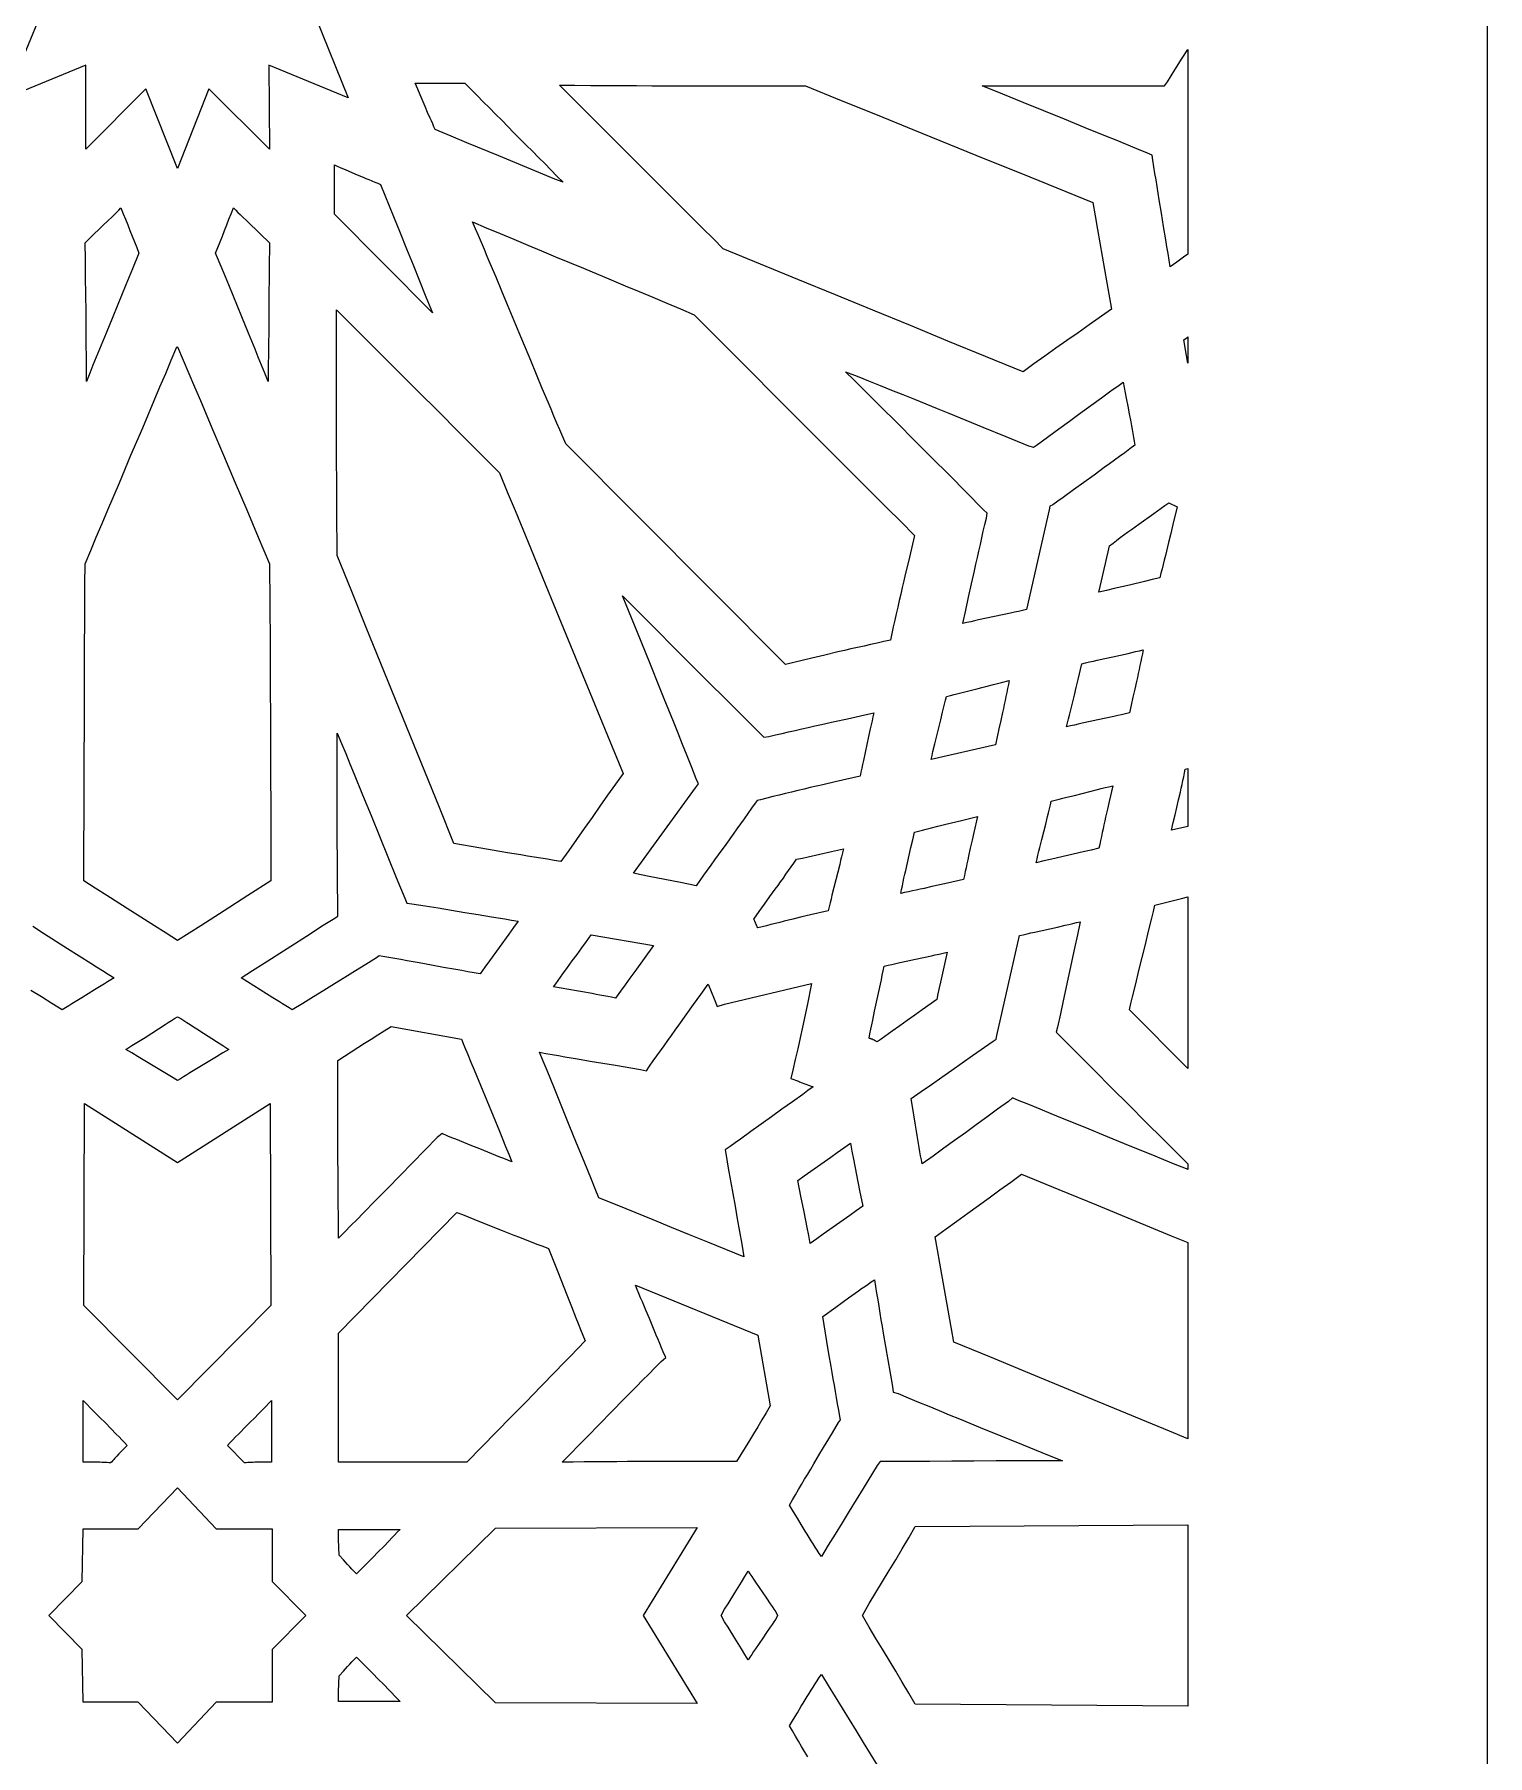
# Model space of a CAD drawing. Extents: x -500 to 500, y -1000 to 1000.
# Drawn here: x 257.6 to 500, y 258.3 to 545.5 of the extents above; entities that cross this region are included whole.
import ezdxf

# ---------------------------------------------------------------- set-up
doc = ezdxf.new("R2010")
doc.units = 0
doc.layers.add('LAYER_1', color=18, linetype='CONTINUOUS')

msp = doc.modelspace()

# ---------------------------------------------------------------- linework, layer by layer
at = {"layer": 'LAYER_1'}
for points in [[(-500, -1000), (500, -1000), (500, 1000), (-500, 1000)], [(450, 508.87), (449.27, 508.34), (448.17, 507.53), (447.05, 506.71), (446.87, 507.84), (446.7, 508.96), (446.52, 510.09), (446.34, 511.21), (445.97, 513.44), (445.61, 515.67), (445.24, 517.89), (444.88, 520.11), (444.7, 521.22), (444.52, 522.33), (444.34, 523.43), (444.17, 524.54), (444.05, 525.35), (443.25, 525.7), (441.52, 526.41), (439.79, 527.13), (438.06, 527.84), (436.34, 528.54), (432.88, 529.95), (429.44, 531.36), (422.56, 534.15), (419.13, 535.54), (415.71, 536.93), (446.13, 536.93), (446.59, 537.62), (447.21, 538.6), (447.84, 539.58), (449.08, 541.53), (450, 542.99)], [(330.44, 536.35), (331.45, 535.31), (332.48, 534.28), (333.5, 533.24), (334.52, 532.21), (335.55, 531.18), (337.6, 529.11), (339.65, 527.05), (340.68, 526.02), (341.7, 524.99), (342.72, 523.95), (343.74, 522.91), (344.76, 521.88), (345.78, 520.84), (344.44, 521.38), (343.1, 521.93), (341.76, 522.47), (340.42, 523.02), (337.75, 524.13), (335.08, 525.24), (329.76, 527.45), (327.11, 528.54), (324.46, 529.63), (324.25, 530.11), (324.04, 530.59), (323.83, 531.07), (323.62, 531.55), (323.2, 532.51), (322.79, 533.47), (321.97, 535.41), (321.55, 536.4), (321.12, 537.39), (329.42, 537.39)], [(347.77, 537.02), (350.34, 537.01), (352.9, 536.99), (355.47, 536.98), (358.03, 536.97), (360.59, 536.96), (363.15, 536.95), (365.71, 536.94), (370.83, 536.93), (375.95, 536.93), (386.22, 536.93), (392.18, 534.5), (398.16, 532.07), (404.15, 529.63), (410.14, 527.2), (416.13, 524.77), (422.14, 522.34), (434.14, 517.48), (434.53, 515.23), (434.92, 512.98), (435.7, 508.52), (436.48, 504.08), (437.26, 499.65), (433.54, 497.05), (431.69, 495.74), (429.84, 494.44), (427.99, 493.14), (426.16, 491.84), (424.33, 490.53), (423.42, 489.88), (422.51, 489.23), (409.98, 494.35), (403.72, 496.92), (397.46, 499.48), (391.21, 502.04), (384.97, 504.6), (378.73, 507.16), (372.51, 509.72), (370.8, 511.44), (369.09, 513.15), (365.68, 516.56), (362.27, 519.97), (358.85, 523.38), (355.44, 526.79), (352.03, 530.2), (348.62, 533.62), (346.91, 535.33), (345.2, 537.04)], [(308.12, 523.53), (308.59, 523.33), (309.55, 522.93), (311.46, 522.11), (312.42, 521.7), (312.91, 521.49), (313.4, 521.29), (313.88, 521.09), (314.37, 520.88), (314.87, 520.69), (315.36, 520.49), (317.52, 515.11), (318.6, 512.42), (319.68, 509.74), (320.76, 507.06), (321.84, 504.39), (322.92, 501.73), (324, 499.07), (307.64, 515.51), (307.64, 523.73)], [(272.43, 515.6), (272.8, 514.66), (273.17, 513.72), (273.54, 512.79), (273.91, 511.86), (274.28, 510.92), (274.66, 509.98), (275.04, 509.03), (273.95, 506.37), (272.86, 503.71), (270.66, 498.36), (269.56, 495.68), (268.46, 492.99), (267.91, 491.65), (267.37, 490.3), (266.82, 488.96), (266.28, 487.61), (266.28, 489.07), (266.28, 490.52), (266.27, 491.97), (266.26, 493.43), (266.25, 494.88), (266.24, 496.33), (266.23, 497.78), (266.21, 499.23), (266.18, 502.13), (266.14, 505.01), (266.1, 507.89), (266.05, 510.76), (267.59, 512.22), (268.34, 512.94), (269.09, 513.66), (269.83, 514.38), (270.57, 515.09), (270.94, 515.46), (271.31, 515.82), (271.68, 516.18), (272.04, 516.55)], [(291.19, 516.18), (291.56, 515.82), (291.93, 515.46), (292.29, 515.09), (293.03, 514.38), (293.78, 513.66), (294.52, 512.94), (295.28, 512.22), (296.81, 510.76), (296.79, 509.33), (296.78, 507.89), (296.76, 506.45), (296.75, 505.01), (296.72, 502.13), (296.7, 499.23), (296.68, 496.33), (296.65, 493.43), (296.64, 491.97), (296.62, 490.52), (296.6, 489.07), (296.58, 487.61), (296.04, 488.96), (295.5, 490.3), (294.95, 491.65), (294.41, 492.99), (293.31, 495.68), (292.21, 498.36), (290.01, 503.71), (288.91, 506.37), (287.83, 509.03), (288.21, 509.98), (288.59, 510.92), (288.96, 511.86), (289.33, 512.79), (289.69, 513.72), (290.06, 514.66), (290.44, 515.6), (290.82, 516.55)], [(332.98, 513.26), (335.28, 512.29), (337.59, 511.32), (339.9, 510.35), (342.21, 509.38), (344.53, 508.41), (349.18, 506.48), (353.82, 504.55), (356.14, 503.58), (358.46, 502.61), (360.77, 501.64), (363.07, 500.67), (365.37, 499.7), (367.67, 498.72), (376.83, 489.52), (381.41, 484.92), (386, 480.32), (390.59, 475.72), (395.19, 471.11), (397.5, 468.81), (399.8, 466.51), (402.11, 464.21), (404.42, 461.91), (403.9, 459.74), (403.39, 457.57), (402.87, 455.39), (402.62, 454.3), (402.36, 453.21), (402.11, 452.12), (401.86, 451.03), (401.61, 449.93), (401.36, 448.84), (401.11, 447.74), (400.87, 446.64), (400.63, 445.54), (400.39, 444.43), (399.29, 444.19), (398.19, 443.95), (397.09, 443.7), (396, 443.45), (394.91, 443.21), (393.81, 442.95), (392.72, 442.7), (391.63, 442.45), (389.45, 441.93), (387.26, 441.42), (382.88, 440.38), (346.24, 477.19), (345.74, 478.34), (345.25, 479.5), (344.76, 480.65), (344.27, 481.8), (343.78, 482.96), (343.29, 484.12), (342.32, 486.43), (341.35, 488.75), (340.39, 491.07), (338.46, 495.71), (336.54, 500.36), (335.57, 502.68), (334.61, 505), (333.64, 507.31), (333.15, 508.47), (332.66, 509.63), (332.17, 510.78), (331.68, 511.93), (331.18, 513.09), (330.69, 514.24)], [(309.69, 497.84), (311.4, 496.15), (313.1, 494.45), (314.8, 492.76), (318.19, 489.37), (321.58, 485.98), (324.98, 482.58), (328.37, 479.17), (335.18, 472.33), (336.47, 469.2), (337.77, 466.08), (339.06, 462.95), (340.35, 459.82), (342.92, 453.57), (345.49, 447.31), (350.64, 434.77), (353.21, 428.49), (355.8, 422.2), (354.51, 420.37), (353.21, 418.54), (351.91, 416.7), (350.62, 414.85), (349.32, 413.01), (348.03, 411.16), (346.73, 409.33), (345.43, 407.5), (344.31, 407.67), (343.19, 407.85), (342.07, 408.03), (340.96, 408.21), (339.84, 408.4), (338.73, 408.58), (337.62, 408.77), (336.5, 408.96), (334.28, 409.34), (332.05, 409.73), (327.58, 410.51), (325.15, 416.51), (322.72, 422.51), (320.28, 428.52), (317.84, 434.53), (315.4, 440.54), (312.96, 446.55), (310.53, 452.56), (308.1, 458.55), (308.08, 461.11), (308.07, 463.68), (308.05, 466.24), (308.04, 468.8), (308.03, 471.36), (308.02, 473.92), (308.01, 476.48), (308, 479.04), (308, 484.17), (307.99, 489.29), (307.99, 499.53)], [(450, 490.64), (449.78, 491.95), (449.35, 494.56), (449.89, 494.95), (450, 495.03)], [(282.43, 491.18), (283.37, 488.94), (284.32, 486.68), (285.28, 484.42), (287.21, 479.86), (289.15, 475.28), (291.1, 470.7), (293.03, 466.15), (293.99, 463.88), (294.94, 461.63), (295.88, 459.39), (296.81, 457.16), (296.9, 443.82), (296.94, 437.25), (296.97, 430.71), (296.99, 427.44), (297, 424.17), (297.01, 420.89), (297.02, 417.6), (297.03, 414.3), (297.04, 410.98), (297.04, 407.63), (297.04, 404.26), (293.19, 401.79), (289.27, 399.28), (285.35, 396.77), (281.49, 394.3), (279.57, 395.53), (277.62, 396.77), (273.66, 399.28), (269.7, 401.79), (267.74, 403.03), (265.82, 404.26), (265.84, 407.63), (265.86, 410.98), (265.88, 414.3), (265.89, 417.6), (265.92, 424.17), (265.94, 430.71), (265.96, 437.25), (265.98, 443.82), (266, 447.12), (266.01, 450.45), (266.03, 453.79), (266.05, 457.16), (266.99, 459.39), (267.93, 461.63), (268.88, 463.88), (269.84, 466.15), (271.77, 470.7), (273.71, 475.28), (275.66, 479.86), (277.59, 484.42), (278.55, 486.68), (279.5, 488.94), (280.44, 491.18), (281.38, 493.4), (281.49, 493.4)], [(394.82, 488.47), (396.74, 487.71), (398.66, 486.94), (400.57, 486.17), (402.48, 485.4), (404.39, 484.63), (406.3, 483.86), (408.21, 483.08), (410.11, 482.3), (412.02, 481.53), (415.82, 479.97), (419.63, 478.41), (423.43, 476.84), (424.24, 476.61), (424.93, 477.08), (428.47, 479.68), (430.25, 480.98), (432.03, 482.29), (433.81, 483.59), (435.6, 484.89), (437.4, 486.19), (438.31, 486.84), (439.21, 487.5), (439.73, 484.82), (439.99, 483.5), (440.24, 482.18), (440.48, 480.87), (440.6, 480.22), (440.72, 479.57), (440.84, 478.91), (440.95, 478.26), (441.06, 477.61), (441.17, 476.96), (440.33, 476.33), (439.48, 475.71), (438.63, 475.08), (437.78, 474.46), (436.93, 473.84), (436.07, 473.22), (434.36, 471.98), (430.92, 469.5), (429.19, 468.26), (428.33, 467.63), (427.46, 467), (427, 466.77), (426.89, 466.19), (423.08, 449.52), (422.41, 449.37), (421.75, 449.22), (421.08, 449.08), (420.41, 448.93), (419.07, 448.65), (417.74, 448.37), (416.42, 448.08), (415.1, 447.8), (414.44, 447.65), (413.79, 447.51), (413.13, 447.36), (412.49, 447.21), (412.96, 449.42), (413.44, 451.62), (413.92, 453.81), (414.4, 456.01), (414.64, 457.1), (414.89, 458.2), (415.14, 459.3), (415.39, 460.39), (415.64, 461.49), (415.89, 462.6), (416.14, 463.7), (416.4, 464.8), (416.52, 465.61), (415.94, 466.19), (410.17, 471.99), (407.29, 474.88), (404.42, 477.76), (401.55, 480.63), (398.67, 483.5), (397.23, 484.93), (395.79, 486.37), (394.35, 487.8), (392.9, 489.23)], [(448.2, 466.66), (447.51, 463.7), (447.16, 462.23), (446.8, 460.75), (446.62, 460.01), (446.44, 459.28), (446.26, 458.54), (446.08, 457.8), (445.89, 457.06), (445.7, 456.32), (445.51, 455.59), (445.32, 454.85), (444.06, 454.54), (442.8, 454.24), (440.25, 453.63), (437.71, 453.03), (436.44, 452.72), (435.18, 452.42), (435.61, 454.33), (436.05, 456.25), (436.26, 457.22), (436.48, 458.2), (436.69, 459.18), (436.91, 460.17), (437.52, 460.63), (438.12, 461.08), (438.74, 461.53), (439.35, 461.98), (439.96, 462.43), (440.58, 462.87), (441.82, 463.76), (444.31, 465.55), (445.56, 466.44), (446.19, 466.9), (446.82, 467.35)], [(361.41, 446.09), (364.28, 443.21), (367.16, 440.32), (370.05, 437.43), (372.94, 434.55), (374.39, 433.11), (375.83, 431.67), (377.28, 430.23), (378.73, 428.8), (379.3, 428.22), (380.11, 428.34), (381.21, 428.6), (382.31, 428.85), (383.41, 429.11), (384.5, 429.36), (385.59, 429.61), (386.68, 429.86), (387.78, 430.1), (388.87, 430.35), (391.05, 430.84), (393.23, 431.32), (395.42, 431.8), (397.62, 432.27), (397.47, 431.62), (397.33, 430.97), (397.18, 430.31), (397.04, 429.65), (396.75, 428.33), (396.47, 427.01), (396.19, 425.68), (395.91, 424.36), (395.76, 423.7), (395.62, 423.05), (395.47, 422.39), (395.32, 421.74), (391.17, 420.78), (389.1, 420.3), (387.02, 419.81), (385.99, 419.57), (384.95, 419.32), (383.91, 419.07), (382.88, 418.82), (381.84, 418.57), (380.8, 418.32), (379.77, 418.06), (378.73, 417.8), (378.15, 417.69), (377.81, 417.22), (377.2, 416.36), (376.59, 415.49), (375.98, 414.63), (375.37, 413.77), (374.76, 412.91), (374.14, 412.05), (372.91, 410.34), (371.68, 408.62), (371.07, 407.76), (370.45, 406.9), (369.84, 406.04), (369.23, 405.18), (368.62, 404.31), (368.01, 403.45), (366.71, 403.71), (365.4, 403.97), (362.77, 404.49), (360.14, 405.01), (358.83, 405.27), (357.53, 405.53), (367.9, 419.77), (368.36, 420.47), (368.01, 421.28), (367.26, 423.19), (366.5, 425.1), (365.73, 427.01), (364.97, 428.92), (364.2, 430.83), (363.44, 432.74), (362.66, 434.65), (361.89, 436.56), (360.35, 440.38), (358.8, 444.2), (355.69, 451.84)], [(442.42, 442.16), (442.29, 441.5), (442.15, 440.84), (442.02, 440.19), (441.88, 439.53), (441.73, 438.86), (441.59, 438.2), (441.45, 437.54), (441.15, 436.22), (440.85, 434.9), (440.55, 433.58), (440.25, 432.27), (439.6, 432.12), (438.95, 431.97), (438.3, 431.83), (437.64, 431.68), (436.33, 431.4), (435.01, 431.12), (433.69, 430.83), (432.38, 430.55), (431.72, 430.4), (431.07, 430.26), (430.42, 430.11), (429.77, 429.96), (429.94, 430.61), (430.11, 431.27), (430.27, 431.92), (430.44, 432.58), (430.6, 433.24), (430.76, 433.9), (430.92, 434.56), (431.08, 435.23), (431.39, 436.55), (431.69, 437.87), (432.3, 440.49), (432.95, 440.64), (433.6, 440.79), (434.24, 440.94), (434.89, 441.08), (436.18, 441.37), (437.47, 441.65), (438.75, 441.93), (440.03, 442.22), (440.66, 442.36), (441.3, 442.51), (441.93, 442.66), (442.56, 442.81)], [(420.07, 437.04), (419.94, 436.37), (419.8, 435.7), (419.67, 435.02), (419.53, 434.35), (419.38, 433.68), (419.24, 433), (419.1, 432.33), (418.8, 430.99), (418.5, 429.64), (417.9, 426.95), (407.19, 424.52), (407.34, 425.17), (407.49, 425.82), (407.81, 427.14), (408.13, 428.46), (408.45, 429.78), (408.78, 431.11), (409.1, 432.43), (409.41, 433.74), (409.57, 434.4), (409.72, 435.05), (410.39, 435.21), (411.05, 435.36), (411.72, 435.52), (412.38, 435.68), (413.04, 435.84), (413.7, 436.01), (414.35, 436.17), (415.01, 436.34), (415.66, 436.51), (416.31, 436.68), (417.61, 437.02), (418.91, 437.37), (420.2, 437.71)], [(308.82, 427.2), (309.53, 425.49), (310.23, 423.77), (310.94, 422.06), (312.35, 418.62), (313.75, 415.18), (316.56, 408.29), (317.97, 404.83), (319.4, 401.36), (319.74, 400.55), (320.55, 400.44), (321.65, 400.26), (322.76, 400.09), (324.97, 399.73), (327.19, 399.36), (329.42, 398.99), (331.64, 398.62), (333.86, 398.26), (336.08, 397.9), (337.19, 397.72), (338.29, 397.54), (337.51, 396.45), (336.72, 395.35), (335.12, 393.14), (333.53, 390.93), (332.74, 389.84), (331.95, 388.75), (330.94, 388.92), (329.92, 389.1), (328.91, 389.28), (327.89, 389.46), (325.86, 389.82), (323.83, 390.19), (321.8, 390.56), (319.77, 390.93), (318.75, 391.11), (317.74, 391.29), (316.72, 391.46), (315.71, 391.64), (315.13, 391.76), (314.67, 391.41), (312.91, 390.32), (311.15, 389.24), (309.39, 388.15), (307.64, 387.07), (305.89, 385.98), (304.14, 384.9), (302.38, 383.81), (300.62, 382.73), (300.08, 383.05), (299.54, 383.38), (299, 383.71), (298.46, 384.05), (297.38, 384.72), (296.31, 385.39), (294.18, 386.73), (293.13, 387.39), (292.09, 388.05), (294, 389.27), (295.91, 390.5), (299.75, 392.97), (303.59, 395.44), (305.51, 396.67), (307.41, 397.89), (308.22, 398.35), (308.22, 399.28), (308.2, 401.13), (308.18, 402.98), (308.17, 404.83), (308.15, 406.68), (308.14, 408.53), (308.13, 410.39), (308.13, 412.24), (308.12, 414.1), (308.11, 417.81), (308.11, 421.52), (308.1, 428.92)], [(450, 413.3), (447.28, 412.71), (447.58, 413.97), (447.88, 415.25), (448.18, 416.52), (448.47, 417.8), (448.76, 419.08), (448.9, 419.72), (449.04, 420.36), (449.18, 421), (449.32, 421.63), (449.45, 422.27), (449.58, 422.9), (450, 422.99)], [(436.88, 417.51), (436.58, 416.21), (436.29, 414.91), (436.15, 414.26), (436, 413.61), (435.86, 412.96), (435.72, 412.3), (435.58, 411.65), (435.45, 411), (435.31, 410.35), (435.18, 409.7), (433.88, 409.4), (432.57, 409.09), (429.94, 408.48), (427.31, 407.88), (426, 407.57), (424.7, 407.27), (424.85, 407.92), (425, 408.57), (425.16, 409.21), (425.32, 409.85), (425.64, 411.14), (425.96, 412.42), (426.29, 413.7), (426.61, 414.98), (426.77, 415.63), (426.92, 416.27), (427.08, 416.92), (427.23, 417.57), (427.88, 417.72), (428.52, 417.88), (429.17, 418.04), (429.81, 418.2), (431.08, 418.52), (432.36, 418.84), (433.63, 419.17), (434.91, 419.49), (435.55, 419.65), (436.19, 419.81), (436.84, 419.96), (437.49, 420.12)], [(414.3, 412.35), (414, 411.03), (413.71, 409.71), (413.42, 408.4), (413.28, 407.75), (413.14, 407.1), (413, 406.44), (412.86, 405.79), (412.73, 405.14), (412.6, 404.49), (409.94, 403.88), (408.62, 403.58), (407.31, 403.29), (406.01, 403), (405.36, 402.86), (404.71, 402.72), (404.06, 402.58), (403.41, 402.44), (402.76, 402.31), (402.12, 402.17), (402.25, 402.81), (402.38, 403.44), (402.52, 404.07), (402.65, 404.71), (402.79, 405.35), (402.94, 405.99), (403.23, 407.27), (403.52, 408.55), (403.82, 409.83), (404.12, 411.1), (404.42, 412.36), (405.07, 412.53), (405.72, 412.7), (406.37, 412.87), (407.01, 413.04), (408.31, 413.37), (409.62, 413.69), (412.25, 414.35), (413.57, 414.68), (414.24, 414.85), (414.9, 415.02)], [(392.4, 408.93), (392.25, 408.29), (392.09, 407.64), (391.93, 407), (391.61, 405.71), (391.29, 404.43), (390.96, 403.15), (390.64, 401.87), (390.48, 401.22), (390.33, 400.58), (390.17, 399.93), (390.02, 399.28), (387.08, 398.58), (385.61, 398.23), (384.14, 397.88), (383.41, 397.7), (382.67, 397.52), (381.94, 397.33), (381.21, 397.15), (380.47, 396.96), (379.74, 396.77), (379, 396.58), (378.27, 396.39), (378.18, 396.6), (378.09, 396.8), (378.01, 396.99), (377.92, 397.18), (377.84, 397.36), (377.75, 397.54), (377.58, 397.89), (378.48, 399.14), (379.39, 400.39), (380.29, 401.63), (381.19, 402.87), (381.64, 403.49), (382.08, 404.11), (382.53, 404.73), (382.97, 405.35), (383.41, 405.97), (383.85, 406.59), (384.29, 407.22), (384.72, 407.85), (385.71, 408.06), (386.69, 408.28), (388.64, 408.72), (390.58, 409.15), (391.56, 409.37), (392.55, 409.58)], [(450, 372.93), (440.25, 382.73), (440.51, 383.81), (440.77, 384.9), (441.31, 387.08), (441.84, 389.27), (442.38, 391.47), (442.92, 393.66), (443.46, 395.85), (443.99, 398.03), (444.25, 399.12), (444.51, 400.21), (445.61, 400.49), (446.72, 400.77), (447.82, 401.04), (448.92, 401.32), (450, 401.59)], [(431.6, 395.22), (431.12, 393.02), (430.17, 388.63), (429.22, 384.24), (428.74, 382.04), (428.27, 379.83), (428.04, 379.02), (428.73, 378.33), (434.43, 372.6), (437.29, 369.73), (440.15, 366.87), (443.01, 364), (445.89, 361.13), (447.33, 359.7), (448.77, 358.27), (450, 357.05), (450, 356.07), (449.78, 356.17), (447.9, 356.93), (446.02, 357.69), (444.14, 358.46), (440.38, 360), (436.62, 361.54), (432.86, 363.08), (429.1, 364.62), (427.22, 365.39), (425.35, 366.15), (423.47, 366.91), (421.59, 367.68), (420.78, 368.02), (420.09, 367.44), (418.28, 366.14), (416.48, 364.84), (414.68, 363.54), (412.89, 362.23), (411.09, 360.93), (409.3, 359.63), (407.5, 358.33), (405.69, 357.02), (405.56, 357.7), (405.43, 358.38), (405.31, 359.05), (405.19, 359.73), (405.07, 360.42), (404.95, 361.1), (404.84, 361.78), (404.72, 362.47), (404.5, 363.83), (404.28, 365.2), (403.84, 367.91), (405.53, 369.08), (407.23, 370.27), (408.94, 371.47), (410.66, 372.67), (414.1, 375.09), (417.55, 377.52), (418.02, 377.86), (418.13, 378.44), (421.93, 395.11), (422.56, 395.26), (423.19, 395.41), (423.82, 395.56), (424.46, 395.7), (425.73, 395.99), (427, 396.27), (428.28, 396.55), (429.55, 396.84), (430.18, 396.98), (430.81, 397.13), (431.44, 397.28), (432.07, 397.43)], [(360.87, 393.49), (359.31, 391.32), (357.75, 389.14), (356.95, 388.04), (356.16, 386.93), (355.35, 385.82), (354.53, 384.69), (353.89, 384.82), (353.24, 384.95), (352.59, 385.07), (351.94, 385.19), (351.29, 385.31), (350.65, 385.43), (350, 385.55), (349.35, 385.66), (348.05, 385.89), (346.76, 386.11), (344.17, 386.55), (344.56, 387.09), (344.95, 387.63), (345.74, 388.72), (346.53, 389.8), (347.33, 390.89), (348.13, 391.97), (348.93, 393.06), (349.72, 394.14), (350.11, 394.69), (350.5, 395.23)], [(409.4, 390.34), (408.97, 388.35), (408.76, 387.37), (408.54, 386.39), (408.32, 385.42), (408.11, 384.46), (405.67, 382.71), (404.44, 381.82), (403.2, 380.93), (401.95, 380.04), (400.7, 379.15), (400.08, 378.71), (399.45, 378.27), (398.83, 377.84), (398.2, 377.4), (397.85, 377.57), (397.68, 377.65), (397.51, 377.73), (397.33, 377.81), (397.25, 377.84), (397.16, 377.87), (397.08, 377.9), (396.99, 377.93), (396.9, 377.96), (396.82, 377.98), (396.97, 378.74), (397.12, 379.49), (397.28, 380.25), (397.44, 381), (397.76, 382.5), (398.08, 384), (398.41, 385.5), (398.73, 387), (398.89, 387.75), (399.04, 388.5), (399.2, 389.26), (399.35, 390.02), (400, 390.17), (400.65, 390.32), (401.31, 390.46), (401.96, 390.61), (403.28, 390.89), (404.59, 391.18), (405.91, 391.46), (407.22, 391.74), (407.88, 391.89), (408.53, 392.04), (409.19, 392.18), (409.84, 392.33)], [(386.48, 383.48), (385.7, 379.85), (385.31, 378.04), (384.92, 376.23), (384.53, 374.44), (384.14, 372.65), (383.8, 371.26), (385.07, 370.8), (385.22, 370.74), (385.37, 370.68), (385.52, 370.62), (385.67, 370.56), (385.97, 370.45), (386.27, 370.34), (386.58, 370.23), (386.88, 370.12), (387.03, 370.06), (387.18, 370), (387.33, 369.94), (387.48, 369.88), (386.62, 369.25), (385.76, 368.62), (384.03, 367.38), (382.3, 366.13), (380.57, 364.9), (378.84, 363.66), (377.12, 362.42), (375.39, 361.17), (374.52, 360.55), (373.66, 359.92), (372.85, 359.34), (372.97, 358.41), (373.16, 357.35), (373.35, 356.29), (373.73, 354.18), (374.1, 352.07), (374.47, 349.96), (374.83, 347.86), (375.2, 345.75), (375.58, 343.63), (375.77, 342.57), (375.96, 341.51), (374.45, 342.12), (372.94, 342.73), (371.43, 343.35), (369.92, 343.96), (366.89, 345.2), (363.87, 346.43), (360.84, 347.67), (357.82, 348.9), (356.31, 349.52), (354.79, 350.13), (353.28, 350.74), (351.77, 351.35), (351.14, 352.87), (350.52, 354.39), (349.9, 355.91), (349.28, 357.43), (348.05, 360.47), (346.82, 363.51), (345.58, 366.55), (344.35, 369.59), (343.73, 371.11), (343.11, 372.62), (342.49, 374.14), (341.86, 375.66), (342.92, 375.47), (343.98, 375.28), (345.04, 375.09), (346.09, 374.9), (347.15, 374.72), (348.21, 374.53), (350.31, 374.17), (352.42, 373.82), (354.51, 373.47), (358.68, 372.77), (359.72, 372.54), (360.18, 373.35), (360.8, 374.2), (361.43, 375.05), (362.05, 375.9), (362.67, 376.75), (363.28, 377.61), (363.9, 378.46), (364.51, 379.32), (365.12, 380.18), (366.34, 381.89), (367.55, 383.6), (368.76, 385.31), (369.97, 387.01), (371.01, 384.58), (371.47, 383.3), (372.74, 383.65), (387.25, 387.12)], [(282, 381.26), (282.51, 380.93), (283.04, 380.6), (283.58, 380.26), (284.13, 379.91), (284.68, 379.56), (285.8, 378.85), (287.99, 377.43), (289.03, 376.76), (290.02, 376.13), (289.03, 375.54), (287.97, 374.91), (286.87, 374.24), (285.75, 373.57), (284.63, 372.88), (284.08, 372.54), (283.54, 372.2), (283, 371.87), (282.48, 371.54), (281.98, 371.23), (281.49, 370.92), (281.49, 370.92), (280.46, 371.54), (279.38, 372.2), (278.26, 372.88), (277.13, 373.57), (276, 374.24), (274.9, 374.91), (273.84, 375.54), (272.85, 376.13), (273.36, 376.44), (273.87, 376.76), (274.4, 377.09), (274.95, 377.43), (276.05, 378.13), (277.17, 378.85), (278.29, 379.56), (279.4, 380.26), (279.94, 380.6), (280.47, 380.93), (280.99, 381.26), (281.49, 381.57)], [(328.84, 377.86), (329.36, 376.58), (329.88, 375.3), (330.41, 374.02), (330.93, 372.74), (331.99, 370.18), (333.05, 367.62), (334.11, 365.06), (335.16, 362.49), (335.69, 361.21), (336.21, 359.93), (336.73, 358.65), (337.25, 357.37), (336.58, 357.63), (335.91, 357.9), (335.24, 358.16), (334.57, 358.43), (333.23, 358.97), (331.9, 359.51), (330.56, 360.06), (329.22, 360.6), (328.55, 360.86), (327.88, 361.13), (327.21, 361.39), (326.54, 361.66), (325.62, 362.12), (324.81, 361.42), (320.68, 357.19), (318.63, 355.09), (316.57, 352.99), (314.52, 350.9), (312.46, 348.81), (311.44, 347.76), (310.4, 346.72), (309.37, 345.68), (308.34, 344.64), (308.31, 346.5), (308.3, 348.37), (308.28, 350.23), (308.27, 352.08), (308.26, 353.94), (308.25, 355.8), (308.24, 357.65), (308.23, 359.5), (308.23, 363.2), (308.22, 366.89), (308.22, 374.27), (309.34, 375.01), (310.45, 375.73), (311.55, 376.45), (312.66, 377.15), (313.76, 377.86), (314.86, 378.56), (315.97, 379.25), (317.09, 379.95)], [(297.04, 333.41), (281.49, 317.66), (265.82, 333.41), (265.94, 367.1), (281.49, 357.26), (296.93, 367.1)], [(393.97, 359.16), (394.22, 357.83), (394.74, 355.19), (395.26, 352.57), (395.78, 349.96), (394.69, 349.18), (393.6, 348.4), (392.5, 347.62), (391.4, 346.84), (390.3, 346.06), (389.2, 345.27), (388.11, 344.49), (387.02, 343.71), (386.76, 345.05), (386.51, 346.38), (385.99, 349.02), (385.47, 351.64), (384.95, 354.25), (386.03, 355.03), (387.13, 355.81), (388.23, 356.59), (389.33, 357.37), (390.43, 358.15), (391.53, 358.94), (392.62, 359.72), (393.71, 360.5)], [(428.5, 352.73), (434.74, 350.17), (447.22, 345.04), (450, 343.9), (450, 311.15), (446.92, 312.43), (434.95, 317.37), (422.98, 322.32), (416.99, 324.8), (410.99, 327.27), (410.6, 329.48), (410.21, 331.68), (409.43, 336.07), (408.65, 340.46), (408.27, 342.66), (407.88, 344.87), (409.69, 346.17), (411.49, 347.47), (413.28, 348.78), (415.08, 350.08), (416.87, 351.38), (418.67, 352.68), (420.47, 353.99), (422.28, 355.29)], [(328.99, 348.55), (329.94, 348.18), (331.84, 347.43), (335.65, 345.91), (337.57, 345.15), (338.53, 344.77), (339.49, 344.4), (340.45, 344.02), (341.42, 343.64), (342.39, 343.27), (343.36, 342.9), (344.13, 340.95), (344.9, 339.01), (346.41, 335.16), (347.17, 333.24), (347.93, 331.33), (348.31, 330.37), (348.69, 329.41), (349.08, 328.46), (349.47, 327.5), (348.23, 326.22), (347, 324.95), (345.77, 323.67), (344.54, 322.4), (342.08, 319.86), (339.61, 317.33), (337.15, 314.8), (334.69, 312.28), (329.76, 307.24), (308.34, 307.24), (308.34, 328.78), (328.04, 348.92)], [(378.27, 328.43), (380.34, 316.62), (379.65, 315.45), (378.96, 314.3), (378.26, 313.14), (377.56, 311.99), (376.86, 310.84), (376.15, 309.69), (375.43, 308.53), (374.7, 307.36), (367.44, 307.36), (363.81, 307.35), (360.18, 307.35), (358.37, 307.34), (356.55, 307.33), (354.74, 307.32), (352.92, 307.31), (351.11, 307.3), (349.29, 307.28), (347.48, 307.27), (345.66, 307.24), (349.79, 311.48), (351.85, 313.58), (353.9, 315.68), (355.95, 317.77), (358.01, 319.86), (359.04, 320.9), (360.07, 321.95), (361.1, 322.99), (362.14, 324.03), (362.94, 324.73), (362.48, 325.65), (362.2, 326.35), (361.92, 327.04), (361.63, 327.74), (361.34, 328.43), (360.76, 329.82), (360.18, 331.21), (359.6, 332.6), (359.02, 333.99), (358.73, 334.68), (358.44, 335.38), (358.16, 336.07), (357.88, 336.77)], [(397.91, 336.58), (398.09, 335.47), (398.27, 334.36), (398.45, 333.25), (398.63, 332.13), (398.82, 331.01), (399, 329.9), (399.19, 328.78), (399.57, 326.54), (399.96, 324.31), (400.34, 322.08), (400.73, 319.86), (400.85, 318.94), (401.66, 318.71), (403.36, 317.99), (405.07, 317.28), (406.79, 316.57), (408.5, 315.86), (410.21, 315.15), (411.93, 314.45), (413.65, 313.75), (415.37, 313.05), (418.8, 311.65), (422.23, 310.26), (425.66, 308.87), (429.08, 307.48), (427.24, 307.48), (425.4, 307.47), (423.56, 307.47), (421.71, 307.46), (418.02, 307.44), (414.33, 307.42), (410.63, 307.4), (406.94, 307.38), (405.1, 307.37), (403.26, 307.37), (401.42, 307.36), (399.58, 307.36), (398.66, 307.36), (398.2, 306.67), (395.87, 302.85), (394.7, 300.94), (393.53, 299.04), (392.37, 297.14), (391.2, 295.25), (390.03, 293.37), (388.87, 291.5), (388.52, 292.02), (388.18, 292.55), (387.84, 293.07), (387.5, 293.6), (387.17, 294.14), (386.84, 294.67), (386.5, 295.2), (386.17, 295.74), (385.85, 296.28), (385.52, 296.82), (384.87, 297.9), (384.22, 298.98), (383.57, 300.07), (384.07, 300.93), (384.57, 301.8), (385.07, 302.66), (385.57, 303.52), (386.08, 304.38), (386.59, 305.24), (387.1, 306.1), (387.61, 306.96), (388.64, 308.67), (389.68, 310.39), (390.71, 312.11), (391.75, 313.84), (392.09, 314.31), (391.98, 314.89), (391.78, 315.93), (391.59, 316.97), (391.41, 318.01), (391.22, 319.05), (391.04, 320.1), (390.85, 321.14), (390.67, 322.18), (390.49, 323.22), (390.14, 325.3), (389.79, 327.39), (389.1, 331.56), (391.26, 333.12), (392.34, 333.89), (393.42, 334.67), (394.5, 335.44), (395.04, 335.82), (395.58, 336.2), (396.12, 336.57), (396.66, 336.95), (397.2, 337.32), (397.74, 337.69)], [(267.59, 315.66), (268.52, 314.72), (269.44, 313.79), (270.35, 312.85), (271.26, 311.92), (271.72, 311.45), (272.17, 310.97), (272.63, 310.5), (273.08, 310.02), (272.39, 309.33), (272.04, 308.98), (271.7, 308.62), (271.35, 308.26), (271.01, 307.89), (270.83, 307.7), (270.66, 307.51), (270.49, 307.32), (270.32, 307.13), (270.01, 307.15), (269.72, 307.17), (269.42, 307.18), (269.13, 307.2), (268.83, 307.21), (268.54, 307.22), (268.26, 307.22), (267.97, 307.23), (267.4, 307.24), (266.83, 307.24), (265.71, 307.24), (265.71, 317.55)], [(297.16, 307.24), (296.04, 307.24), (295.47, 307.24), (294.91, 307.23), (294.63, 307.22), (294.35, 307.22), (294.07, 307.21), (293.79, 307.2), (293.51, 307.18), (293.23, 307.17), (292.95, 307.15), (292.67, 307.13), (289.79, 310.02), (290.24, 310.5), (290.7, 310.97), (291.16, 311.45), (291.62, 311.92), (292.08, 312.38), (292.54, 312.85), (293.47, 313.79), (294.4, 314.72), (294.86, 315.19), (295.33, 315.66), (295.79, 316.13), (296.25, 316.6), (296.7, 317.07), (297.16, 317.55)], [(287.94, 296.13), (297.27, 296.13), (297.27, 287.33), (302.88, 281.66), (297.27, 275.99), (297.27, 267.19), (287.94, 267.19), (281.49, 260.36), (274.92, 267.19), (265.71, 267.19), (265.59, 275.99), (259.99, 281.66), (265.59, 287.33), (265.71, 296.13), (274.92, 296.13), (281.49, 302.96)], [(318.14, 295.54), (317.68, 295.07), (317.23, 294.59), (316.77, 294.13), (315.87, 293.19), (314.96, 292.27), (314.05, 291.35), (313.15, 290.43), (311.33, 288.61), (311.14, 288.8), (310.95, 289), (310.76, 289.19), (310.57, 289.39), (310.21, 289.78), (309.85, 290.17), (309.49, 290.56), (309.14, 290.95), (308.45, 291.73), (308.43, 291.99), (308.41, 292.25), (308.4, 292.51), (308.38, 292.78), (308.37, 293.04), (308.36, 293.3), (308.36, 293.57), (308.35, 293.83), (308.34, 294.37), (308.34, 294.91), (308.34, 296.02), (318.59, 296.02)], [(359.17, 281.66), (368.13, 266.96), (334.49, 267.07), (319.67, 281.66), (334.49, 296.25), (368.13, 296.36)], [(450, 266.53), (404.54, 266.84), (403.45, 268.69), (402.36, 270.52), (401.27, 272.35), (400.17, 274.18), (399.07, 276.01), (397.97, 277.84), (396.86, 279.68), (395.73, 281.66), (396.86, 283.65), (397.97, 285.48), (399.07, 287.31), (400.17, 289.14), (401.27, 290.97), (402.36, 292.8), (403.45, 294.63), (404.54, 296.48), (450, 296.79)], [(376.96, 288.61), (377.26, 288.15), (377.56, 287.7), (377.87, 287.24), (378.48, 286.33), (379.1, 285.43), (379.72, 284.53), (380.34, 283.62), (380.64, 283.17), (380.95, 282.72), (381.25, 282.26), (381.56, 281.66), (381.25, 281.06), (380.95, 280.6), (380.64, 280.15), (380.34, 279.7), (379.72, 278.79), (379.1, 277.89), (378.48, 276.99), (377.87, 276.08), (377.56, 275.63), (377.26, 275.17), (376.96, 274.71), (376.65, 274.25), (376.1, 275.17), (375.54, 276.08), (374.98, 276.99), (374.42, 277.89), (373.3, 279.7), (372.74, 280.6), (372.18, 281.66), (372.74, 282.72), (373.3, 283.62), (374.42, 285.43), (374.98, 286.33), (375.54, 287.24), (376.1, 288.15), (376.65, 289.07)], [(313.15, 272.89), (314.05, 271.97), (314.96, 271.05), (315.87, 270.13), (316.77, 269.2), (317.23, 268.73), (317.68, 268.26), (318.14, 267.78), (318.59, 267.31), (308.34, 267.31), (308.34, 268.41), (308.34, 268.96), (308.35, 269.49), (308.36, 269.76), (308.36, 270.02), (308.37, 270.28), (308.38, 270.55), (308.4, 270.81), (308.41, 271.07), (308.43, 271.33), (308.45, 271.59), (309.14, 272.37), (309.49, 272.76), (309.85, 273.15), (310.21, 273.54), (310.57, 273.93), (310.76, 274.13), (310.95, 274.32), (311.14, 274.52), (311.33, 274.71)]]:
    msp.add_lwpolyline(points, close=True, dxfattribs=at)
for points in [[(304.53, 548.27), (309.95, 534.96), (296.7, 540.4), (296.81, 526.39), (286.68, 536.46), (281.49, 523.15), (276.19, 536.46), (266.17, 526.39), (266.17, 540.4), (252.92, 534.96), (258.45, 548.27)], [(257.36, 396.67), (259.28, 395.44), (263.13, 392.97), (265.07, 391.73), (267.01, 390.5), (267.98, 389.88), (268.95, 389.27), (269.92, 388.66), (270.89, 388.05), (270.35, 387.72), (269.81, 387.39), (269.27, 387.06), (268.73, 386.73), (267.65, 386.06), (266.57, 385.39), (265.49, 384.72), (264.41, 384.05), (263.87, 383.71), (263.33, 383.38), (262.79, 383.05), (262.25, 382.73), (260.52, 383.81), (258.78, 384.9), (257.03, 385.98)], [(386.59, 258.08), (386.08, 258.94), (385.57, 259.8), (385.07, 260.66), (384.57, 261.52), (384.07, 262.39), (383.57, 263.25), (384.22, 264.34), (384.87, 265.42), (385.52, 266.5), (385.85, 267.04), (386.17, 267.58), (386.5, 268.12), (386.84, 268.65), (387.17, 269.19), (387.5, 269.72), (387.84, 270.25), (388.18, 270.77), (388.52, 271.3), (388.87, 271.82), (390.03, 269.95), (391.2, 268.07), (392.37, 266.18), (393.53, 264.28), (394.7, 262.38), (395.87, 260.47), (398.2, 256.65)]]:
    msp.add_lwpolyline(points, dxfattribs=at)

doc.saveas('drawing.dxf')
